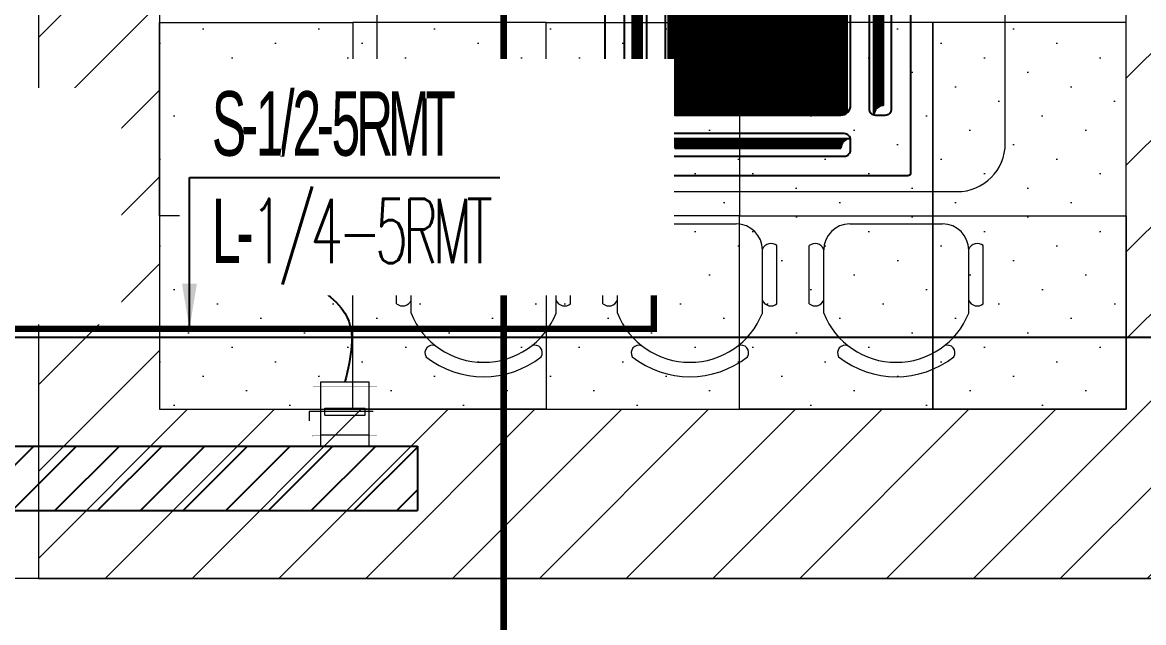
# Model space of a CAD drawing. Header units: millimetres. Extents: x -81374 to 485233, y -39075 to 157313.
# Drawn here: x 52782 to 56261, y 24919 to 26781 of the extents above; entities that cross this region are included whole.
import ezdxf
from ezdxf.enums import TextEntityAlignment as Align

# ---------------------------------------------------------------- set-up
doc = ezdxf.new("R2010")
doc.units = ezdxf.units.MM
for name, color, linetype in [('150 dia butterfly damper', 20, 'Continuous'), ('AC-RA-DIFFUSER', 6, 'Continuous'), ('ceilings', 253, 'Continuous'), ('Hatch 01_UC', 7, 'Continuous'), ('M-HVAC ELLIPTICAL DUCT', 6, 'Continuous'), ('M-HVAC VRV PIPE', 152, 'Continuous'), ('M-HVAC-INSULATION', 8, 'Continuous'), ('M-HVAC-SUPPLY AIR DUCT', 4, 'Continuous'), ('M-HVAC-TEXT', 7, 'Continuous'), ('PCE-HVACTEXT', 7, 'Continuous')]:
    doc.layers.add(name, color=color, linetype=linetype)
doc.layers.add('ceiling', color=7, linetype='Continuous', lineweight=5, true_color=0x560d91)
for name, color, linetype, lineweight in [('DRAIN PIPE', 76, 'Continuous', 30), ('G-IMPT', 8, 'Continuous', 5), ('M HVAC EXHAUST DIFFUSER', 1, 'Continuous', 15), ('M-HVAC-CONTROL DAMPERS', 210, 'Continuous', 15)]:
    doc.layers.add(name, color=color, linetype=linetype, lineweight=lineweight)
doc.styles.add('HVAC TEXT', font='Romans.shx', dxfattribs={"width": 0.8, "height": 100})
doc.styles.add('romans', font='stylu.ttf', dxfattribs={"height": 125})
doc.styles.add('rs', font='romans.shx', dxfattribs={"width": 0.75})
doc.styles.get("Standard").update_dxf_attribs({"font": 'arial.ttf'})
doc.dimstyles.new('GLAZ ALU', dxfattribs={"dimscale": 100, "dimtxt": 2, "dimasz": 1.4, "dimexe": 0.8, "dimexo": 0.8, "dimgap": 0.75, "dimtad": 1, "dimdec": 0, "dimzin": 0, "dimdsep": 46, "dimtxsty": 'rs', "dimcen": 0.09, "dimclrd": 8, "dimclre": 8, "dimclrt": 2, "dimadec": 0, "dimazin": 0, "dimtfac": 1, "dimtdec": 0, "dimtmove": 0, "dimatfit": 3, "dimfxl": 1, "dimtolj": 1, "dimtzin": 0, "dimarcsym": 0})
doc.dimstyles.new('HVAC DIM', dxfattribs={"dimtxt": 100, "dimasz": 200, "dimexe": 50, "dimexo": 50, "dimgap": 50, "dimtad": 1, "dimtoh": 1, "dimdec": 0, "dimzin": 0, "dimdsep": 46, "dimtxsty": 'HVAC TEXT', "dimcen": 50, "dimclrd": 7, "dimclre": 7, "dimclrt": 7, "dimadec": 0, "dimazin": 0, "dimtfac": 1, "dimtdec": 0, "dimtofl": 0, "dimtmove": 0, "dimatfit": 3, "dimfxl": 1, "dimtolj": 1, "dimtzin": 0, "dimarcsym": 0})

# ---------------------------------------------------------------- blocks, each defined once
blk = doc.blocks.new('floor plan 1')
at = {"layer": 'G-IMPT', "color": 8, "ltscale": 500}
for p, q in [((1386.7, -64131.5), (15683, -64131.5)), ((5338.8, -67581.5, 0), (5338.8, -64131.5, 0)), ((4138.8, -65331.5), (2488.8, -65331.5)), ((2338.8, -65481.5), (2338.8, -66231.5)), ((4288.8, -66231.5), (4288.8, -65481.5))]:
    blk.add_line(p, q, dxfattribs=at)
at = {"layer": 'G-IMPT', "color": 8, "ltscale": 500, "extrusion": (7.77156e-16, -0.071419, 0.997446)}
for p, q in [((2452.3, -64954.3, 19.8), (2452.3, -65150.7, 5.8)), ((2902.3, -64954.3, 19.8), (2902.3, -65150.7, 5.8)), ((3092.5, -64954.3, 19.8), (3092.5, -65150.7, 5.8)), ((3542.5, -64954.3, 19.8), (3542.5, -65150.7, 5.8)), ((2407.3, -64983.7, 17.7), (2407.3, -65164.1, 4.8)), ((2947.3, -64983.7, 17.7), (2947.3, -65164.1, 4.8)), ((3047.5, -64983.7, 17.7), (3047.5, -65164.1, 4.8)), ((3587.5, -64983.7, 17.7), (3587.5, -65164.1, 4.8)), ((2821.3, -65231.5), (2533.3, -65231.5)), ((3461.5, -65231.5), (3173.5, -65231.5))]:
    blk.add_line(p, q, dxfattribs=at)
at = {"layer": 'G-IMPT', "color": 8, "ltscale": 500, "extrusion": (8.18789e-16, -0.071419, 0.997446)}
for p, q in [((3732.7, -64954.3, 19.8), (3732.7, -65150.7, 5.8)), ((4182.7, -64954.3, 19.8), (4182.7, -65150.7, 5.8)), ((3687.7, -64983.7, 17.7), (3687.7, -65164.1, 4.8)), ((4227.7, -64983.7, 17.7), (4227.7, -65164.1, 4.8)), ((4101.7, -65231.5), (3813.7, -65231.5))]:
    blk.add_line(p, q, dxfattribs=at)
at = {"layer": 'G-IMPT', "color": 8, "ltscale": 500, "extrusion": (7.77156e-16, -0.071419, 0.997446)}
for centre, radius, start, end in [((2677.3, -64876.3, 4658.8), 287, 51.456, 128.544), ((3317.5, -64876.3, 4658.8), 287, 51.456, 128.544), ((2677.3, -64876.3, 4658.8), 242, 21.6314, 158.3686), ((3317.5, -64876.3, 4658.8), 242, 21.6314, 158.3686), ((2518.7, -64664.1, 4658.8), 23.7, 148.6623, 290.9702), ((2835.7, -64663.8, 4658.8), 23.7, 249.0298, 31.3377), ((3158.9, -64664.1, 4658.8), 23.7, 148.6623, 290.9702), ((3475.9, -64663.8, 4658.8), 23.7, 249.0298, 31.3377), ((2425.8, -64838.3, 4658.8), 28.6, 22.1415, 130.1965), ((2928.8, -64838.3, 4658.8), 28.6, 49.8035, 157.8585), ((3066, -64838.3, 4658.8), 28.6, 22.1415, 130.1965), ((3569, -64838.3, 4658.8), 28.6, 49.8035, 157.8585), ((2425.8, -64975.5, 4658.8), 28.6, 229.8035, 337.8585), ((2533.3, -64983.9, 4658.8), 81, 180, 270), ((2821.3, -64983.9, 4658.8), 81, 270, 360), ((2928.8, -64975.5, 4658.8), 28.6, 202.1415, 310.1965), ((3066, -64975.5, 4658.8), 28.6, 229.8035, 337.8585), ((3173.5, -64983.9, 4658.8), 81, 180, 270), ((3461.5, -64983.9, 4658.8), 81, 270, 360), ((3569, -64975.5, 4658.8), 28.6, 202.1415, 310.1965)]:
    blk.add_arc(centre, radius, start, end, dxfattribs=at)
at = {"layer": 'G-IMPT', "color": 8, "ltscale": 500, "extrusion": (8.18789e-16, -0.071419, 0.997446)}
for centre, radius, start, end in [((3957.7, -64876.3, 4658.8), 287, 51.456, 128.544), ((3957.7, -64876.3, 4658.8), 242, 21.6314, 158.3686), ((3799.1, -64664.1, 4658.8), 23.7, 148.6623, 290.9702), ((4116.1, -64663.8, 4658.8), 23.7, 249.0298, 31.3377), ((3706.2, -64838.3, 4658.8), 28.6, 22.1415, 130.1965), ((4209.2, -64838.3, 4658.8), 28.6, 49.8035, 157.8585), ((3706.2, -64975.5, 4658.8), 28.6, 229.8035, 337.8585), ((3813.7, -64983.9, 4658.8), 81, 180, 270), ((4101.7, -64983.9, 4658.8), 81, 270, 360), ((4209.2, -64975.5, 4658.8), 28.6, 202.1415, 310.1965)]:
    blk.add_arc(centre, radius, start, end, dxfattribs=at)
at = {"layer": 'G-IMPT', "color": 8, "ltscale": 500}
for centre, start, end in [((2488.8, -65481.5), 90, 180), ((4138.8, -65481.5), 0, 90)]:
    blk.add_arc(centre, 150, start, end, dxfattribs=at)
for rotation, p in [(359.9992, (39680.6, -4989.6, 0)), (359.9992, (35886.7, -10139.3, 0)), (270.0008, (28873.3, -20643.5, 0)), (359.9992, (11975.3, -26935.4, 0)), (359.9992, (15267.6, -26935.4, 0)), (359.9992, (26686.3, -26987.7, 0)), (270.0008, (15861.1, -28615, 0)), (89.9992, (23697.8, -33300.6, 0)), (89.9992, (23597.9, -35337.7, 0)), (89.9992, (23597.9, -37388.3, 0)), (359.9992, (13750.4, -37781.5, 0)), (89.9992, (23697.8, -40746.8, 0)), (89.9992, (23597.8, -44302.5, 0)), (89.9992, (23597.8, -46399.1, 0)), (89.9992, (23697.8, -48339.8, 0)), (89.9992, (23697.8, -54280, 0)), (359.9992, (27418.1, -55702.4, 0)), (89.9992, (9671.9, -65856.5, 0)), (359.9992, (4684.1, -67403.4, 0)), (359.9992, (8737.2, -67403.4, 0))]:
    blk.add_attdef('PARTITIONTYPE', text='', height=200, rotation=rotation, dxfattribs=at).set_placement(p, align=Align.MIDDLE_CENTER)
blk = doc.blocks.new('GRID')
at = {"layer": 'ceilings', "lineweight": 5, "transparency": 33554597}
h = blk.add_hatch(dxfattribs=at)
h.set_pattern_fill('DOTS', color=8, scale=80, angle=45)
h.paths.add_polyline_path([(56229.9, 61282.6), (56229.9, 61882.6), (56829.9, 61882.6), (56829.9, 61282.6)])
at = {"layer": 'ceilings', "color": 8, "lineweight": 5}
blk.add_lwpolyline([(56229.9, 61282.6), (56229.9, 61882.6), (56829.9, 61882.6), (56829.9, 61282.6)], close=True, dxfattribs=at)
blk = doc.blocks.new('RAD 150')
at = {"layer": 'M HVAC EXHAUST DIFFUSER', "color": 3}
for points in [[(-25.7, 153.9), (25.7, 153.9), (25.7, 137.2), (60.9, 137.2), (0, 110), (-60.9, 137.2), (-25.7, 137.2)], [(-153.9, -25.7), (-153.9, 25.7), (-137.2, 25.7), (-137.2, 60.9), (-110, 0), (-137.2, -60.9), (-137.2, -25.7)], [(153.9, 25.7), (153.9, -25.7), (137.2, -25.7), (137.2, -60.9), (110, 0), (137.2, 60.9), (137.2, 25.7)], [(25.7, -153.9), (-25.7, -153.9), (-25.7, -137.2), (-60.9, -137.2), (0, -110), (60.9, -137.2), (25.7, -137.2)]]:
    blk.add_lwpolyline(points, close=True, dxfattribs=at)
for radius in [75, 50, 45, 25]:
    blk.add_circle((0, 0), radius, dxfattribs=at)
blk = doc.blocks.new('BD-200')
at = {"layer": 'M-HVAC-CONTROL DAMPERS', "color": 20}
for p, q in [((-50, -50), (100, -50)), ((-50, -250), (-50, -50)), ((100, -250), (100, -50)), ((-37.8, -153.4), (-37.8, -131.9)), ((-37.8, -131.9), (87.8, -131.9)), ((87.8, -153.4), (87.8, -131.9)), ((-86, -142.6), (-86, -171.7)), ((112.8, -142.6), (-86, -142.6)), ((-37.8, -153.4), (87.8, -153.4)), ((100, -215.6), (-50, -215.6))]:
    blk.add_line(p, q, dxfattribs=at)
at = {"layer": 'M-HVAC-CONTROL DAMPERS', "color": 20, "const_width": 0.49}
for points in [[(-74.5, -69.6), (-74.5, -64.7), (124.5, -64.7), (124.5, -69.6)], [(-74.6, -215.6), (-74.6, -220.5), (124.5, -220.6), (124.5, -215.7)]]:
    blk.add_lwpolyline(points, close=True, dxfattribs=at)
blk = doc.blocks.new('DLC - All Capacities')
at = {"color": 62}
for p, q in [((257.5, 385), (-257.9, 385)), ((257.5, 390), (-257.5, 390)), ((286.9, 360), (-286.9, 360)), ((270.9, 365), (-270.9, 365)), ((265.1, 370), (-265.1, 370)), ((261.5, 375), (-261.5, 375)), ((259.2, 380), (-259.2, 380)), ((-360, 286.9), (-360, -286.9)), ((360, -286.9), (360, 286.9)), ((-390, 257.5), (-390, -257.5)), ((-385, 257.5), (-385, -257.9)), ((-380, 259.2), (-380, -259.2)), ((-375, 261.5), (-375, -261.5)), ((-370, 265.1), (-370, -265.1)), ((-365, 270.9), (-365, -270.9)), ((365, -270.9), (365, 270.9)), ((370, -265.1), (370, 265.1)), ((375, -261.5), (375, 261.5)), ((380, -259.2), (380, 259.2)), ((385, -257.5), (385, 257.9)), ((390, -257.5), (390, 257.5)), ((-286.9, -360), (286.9, -360)), ((-270.9, -365), (270.9, -365)), ((-265.1, -370), (265.1, -370)), ((-261.5, -375), (261.5, -375)), ((-259.2, -380), (259.2, -380)), ((-257.5, -385), (257.9, -385)), ((-257.5, -390), (257.5, -390))]:
    blk.add_line(p, q, dxfattribs=at)
at = {"color": 4}
for p, q in [((-277.5, -279.9), (-277.5, 279.9)), ((-274.5, -282.2), (-274.5, 282.2))]:
    blk.add_line(p, q, dxfattribs=at)
for points in [[(-465, -475), (465, -475, 0.414214), (475, -465), (475, 465, 0.414214), (465, 475), (-465, 475, 0.414214), (-475, 465), (-475, -465, 0.414214)], [(-287.5, 395), (-287.5, 365, 0.414214), (-267.5, 345), (267.5, 345, 0.414214), (287.5, 365), (287.5, 395, 0.414214), (267.5, 415), (-267.5, 415, 0.414214)], [(-395, -287.5), (-365, -287.5, 0.414214), (-345, -267.5), (-345, 267.5, 0.414214), (-365, 287.5), (-395, 287.5, 0.414214), (-415, 267.5), (-415, -267.5, 0.414214)], [(-257.5, -287.5), (257.5, -287.5, 0.414214), (287.5, -257.5), (287.5, 257.5, 0.414214), (257.5, 287.5), (-257.5, 287.5, 0.414214), (-287.5, 257.5), (-287.5, -257.5, 0.414214)], [(395, 287.5), (365, 287.5, 0.414214), (345, 267.5), (345, -267.5, 0.414214), (365, -287.5), (395, -287.5, 0.414214), (415, -267.5), (415, 267.5, 0.414214)], [(287.5, -395), (287.5, -365, 0.414214), (267.5, -345), (-267.5, -345, 0.414214), (-287.5, -365), (-287.5, -395, 0.414214), (-267.5, -415), (267.5, -415, 0.414214)]]:
    blk.add_lwpolyline(points, format="xyb", close=True, dxfattribs=at)
for points in [[(-277.5, -279.9), (-277.5, 279.9)], [(-274.5, 282.2), (-274.5, -282.2)], [(-267.5, -285.8), (-267.5, 285.8)], [(-264.5, 286.7), (-264.5, -286.7)], [(262.5, -287.1), (262.5, 287.1)], [(265.5, 286.4), (265.5, -286.4)], [(272.5, -283.5), (272.5, 283.5)], [(275.5, 281.5), (275.5, -281.5)]]:
    blk.add_lwpolyline(points, dxfattribs=at)
for points in [[(-257.5, 287.5), (-254.5, 287.5), (-254.5, -287.5), (-257.5, -287.5)], [(-247.5, 287.5), (-244.5, 287.5), (-244.5, -287.5), (-247.5, -287.5)], [(-237.5, 287.5), (-234.5, 287.5), (-234.5, -287.5), (-237.5, -287.5)], [(-227.5, 287.5), (-224.5, 287.5), (-224.5, -287.5), (-227.5, -287.5)], [(-217.5, 287.5), (-214.5, 287.5), (-214.5, -287.5), (-217.5, -287.5)], [(-207.5, 287.5), (-204.5, 287.5), (-204.5, -287.5), (-207.5, -287.5)], [(-197.5, 287.5), (-194.5, 287.5), (-194.5, -287.5), (-197.5, -287.5)], [(-187.5, 287.5), (-184.5, 287.5), (-184.5, -287.5), (-187.5, -287.5)], [(-177.5, 287.5), (-174.5, 287.5), (-174.5, -287.5), (-177.5, -287.5)], [(-167.5, 287.5), (-164.5, 287.5), (-164.5, -287.5), (-167.5, -287.5)], [(-157.5, 287.5), (-154.5, 287.5), (-154.5, -287.5), (-157.5, -287.5)], [(-147.5, 287.5), (-144.5, 287.5), (-144.5, -287.5), (-147.5, -287.5)], [(-137.5, 287.5), (-134.5, 287.5), (-134.5, -287.5), (-137.5, -287.5)], [(-127.5, 287.5), (-124.5, 287.5), (-124.5, -287.5), (-127.5, -287.5)], [(-117.5, 287.5), (-114.5, 287.5), (-114.5, -287.5), (-117.5, -287.5)], [(-107.5, 287.5), (-104.5, 287.5), (-104.5, -287.5), (-107.5, -287.5)], [(-97.5, 287.5), (-94.5, 287.5), (-94.5, -287.5), (-97.5, -287.5)], [(-87.5, 287.5), (-84.5, 287.5), (-84.5, -287.5), (-87.5, -287.5)], [(-77.5, 287.5), (-74.5, 287.5), (-74.5, -287.5), (-77.5, -287.5)], [(-67.5, 287.5), (-64.5, 287.5), (-64.5, -287.5), (-67.5, -287.5)], [(-57.5, 287.5), (-54.5, 287.5), (-54.5, -287.5), (-57.5, -287.5)], [(-47.5, 287.5), (-44.5, 287.5), (-44.5, -287.5), (-47.5, -287.5)], [(-37.5, 287.5), (-34.5, 287.5), (-34.5, -287.5), (-37.5, -287.5)], [(-27.5, 287.5), (-24.5, 287.5), (-24.5, -287.5), (-27.5, -287.5)], [(-17.5, 287.5), (-14.5, 287.5), (-14.5, -287.5), (-17.5, -287.5)], [(-7.5, 287.5), (-4.5, 287.5), (-4.5, -287.5), (-7.5, -287.5)], [(2.5, 287.5), (5.5, 287.5), (5.5, -287.5), (2.5, -287.5)], [(12.5, 287.5), (15.5, 287.5), (15.5, -287.5), (12.5, -287.5)], [(22.5, 287.5), (25.5, 287.5), (25.5, -287.5), (22.5, -287.5)], [(32.5, 287.5), (35.5, 287.5), (35.5, -287.5), (32.5, -287.5)], [(42.5, 287.5), (45.5, 287.5), (45.5, -287.5), (42.5, -287.5)], [(52.5, 287.5), (55.5, 287.5), (55.5, -287.5), (52.5, -287.5)], [(62.5, 287.5), (65.5, 287.5), (65.5, -287.5), (62.5, -287.5)], [(72.5, 287.5), (75.5, 287.5), (75.5, -287.5), (72.5, -287.5)], [(82.5, 287.5), (85.5, 287.5), (85.5, -287.5), (82.5, -287.5)], [(92.5, 287.5), (95.5, 287.5), (95.5, -287.5), (92.5, -287.5)], [(102.5, 287.5), (105.5, 287.5), (105.5, -287.5), (102.5, -287.5)], [(112.5, 287.5), (115.5, 287.5), (115.5, -287.5), (112.5, -287.5)], [(122.5, 287.5), (125.5, 287.5), (125.5, -287.5), (122.5, -287.5)], [(132.5, 287.5), (135.5, 287.5), (135.5, -287.5), (132.5, -287.5)], [(142.5, 287.5), (145.5, 287.5), (145.5, -287.5), (142.5, -287.5)], [(152.5, 287.5), (155.5, 287.5), (155.5, -287.5), (152.5, -287.5)], [(162.5, 287.5), (165.5, 287.5), (165.5, -287.5), (162.5, -287.5)], [(172.5, 287.5), (175.5, 287.5), (175.5, -287.5), (172.5, -287.5)], [(182.5, 287.5), (185.5, 287.5), (185.5, -287.5), (182.5, -287.5)], [(192.5, 287.5), (195.5, 287.5), (195.5, -287.5), (192.5, -287.5)], [(202.5, 287.5), (205.5, 287.5), (205.5, -287.5), (202.5, -287.5)], [(212.5, 287.5), (215.5, 287.5), (215.5, -287.5), (212.5, -287.5)], [(222.5, 287.5), (225.5, 287.5), (225.5, -287.5), (222.5, -287.5)], [(232.5, 287.5), (235.5, 287.5), (235.5, -287.5), (232.5, -287.5)], [(242.5, 287.5), (245.5, 287.5), (245.5, -287.5), (242.5, -287.5)], [(252.5, 287.5), (255.5, 287.5), (255.5, -287.5), (252.5, -287.5)]]:
    blk.add_lwpolyline(points, close=True, dxfattribs=at)
at = {"color": 62}
for centre, start, end in [((-287.5, 390), 271.213, 0.0128), ((287.5, 390), 179.9872, 268.787), ((-390, 287.5), 269.9872, 358.787), ((390, 287.5), 181.213, 270.0128), ((-390, -287.5), 1.213, 90.0128), ((390, -287.5), 89.9872, 178.787), ((-287.5, -390), 359.9872, 88.787), ((287.5, -390), 91.213, 180.0128)]:
    blk.add_arc(centre, 30, start, end, dxfattribs=at)

msp = doc.modelspace()

# ---------------------------------------------------------------- hatches: boundary and pattern name
at = {"layer": 'Hatch 01_UC', "linetype": 'Continuous', "lineweight": 0, "transparency": 33554597}
h = msp.add_hatch(dxfattribs=at)
h.set_pattern_fill('ANSI31', color=8, scale=60, angle=180)
h.set_pattern_definition([(225, (86411.17, 41994.27), (134.7038, -134.7038), [])])
h.paths.add_polyline_path([(56582.5, 28506.1), (52832, 28506.1), (52832, 25056.1), (56582.5, 25056.1)])
h.paths.add_polyline_path([(56207.3, 27981.1), (53207.3, 27981.1), (53207.3, 25581.1), (56207.3, 25581.1)], flags=16)
at = {"layer": 'M-HVAC-INSULATION'}
h = msp.add_hatch(dxfattribs=at)
h.set_pattern_fill('ANSI31', color=256, scale=750, angle=360, style=0)
h.set_pattern_definition([(45, (497008.21, -83079.44), (-66.29126, 66.29126), [])])
h.paths.add_polyline_path([(50371.6, 25266.5), (50371.6, 25466.5), (54007.6, 25466.5), (54007.6, 25266.5)])

# ---------------------------------------------------------------- linework, layer by layer
at = {"layer": 'ceiling', "color": 8, "linetype": 'Continuous'}
for points in [[(56582.5, 28506.1), (52832, 28506.1), (52832, 25056.1), (56582.5, 25056.1)], [(56207.3, 27981.1), (53207.3, 27981.1), (53207.3, 25581.1), (56207.3, 25581.1)]]:
    msp.add_lwpolyline(points, close=True, dxfattribs=at)
at = {"layer": 'DRAIN PIPE', "color": 76, "linetype": 'Continuous', "elevation": 0}
msp.add_lwpolyline([(54275.4, 24174.9, 20, 20, 0), (54275.4, 28279.6, 20, 20, 0), (53268.5, 28279.6, 20, 20, 0), (53268.5, 29263, 20, 20, 0), (53354.5, 29263, 0, 0, 0)], format="xyseb", dxfattribs=at)
at = {"layer": 'DRAIN PIPE', "color": 76, "linetype": 'Continuous', "const_width": 20, "elevation": 0}
msp.add_lwpolyline([(54275.4, 26001.8), (54668.4, 26001.8), (54668.4, 26306.1)], dxfattribs=at)
at = {"layer": 'M-HVAC VRV PIPE', "linetype": 'Continuous', "const_width": 20}
msp.add_lwpolyline([(50806.9, 25830.3), (54741.7, 25830.3), (54741.7, 26306.1)], dxfattribs=at)
at = {"layer": 'M-HVAC-SUPPLY AIR DUCT', "linetype": 'Continuous'}
for p, q in [((50221.6, 25466.5, 0), (54007.6, 25466.5, 0)), ((54007.6, 25466.5, 0), (54007.6, 25266.5, 0)), ((50371.6, 25266.5, 0), (54007.6, 25266.5, 0))]:
    msp.add_line(p, q, dxfattribs=at)
msp.add_spline([(53507.3, 26481.1), (53781.1, 26355.8), (53532.2, 26112.4), (53783.4, 25877.6), (53783, 25666.4, 0)], degree=3, dxfattribs=at)

# ---------------------------------------------------------------- block references
at = {"linetype": 'Continuous', "rotation": 180}
msp.add_blockref('floor plan 1', (58170.8, -39075.4), dxfattribs=at)
at = {"layer": '150 dia butterfly damper', "rotation": 359.9999999999999}
msp.add_blockref('BD-200', (53758, 25716.4, 0), dxfattribs=at)
at = {"layer": 'AC-RA-DIFFUSER', "rotation": 360}
msp.add_blockref('DLC - All Capacities', (55064.3, 26781.1), dxfattribs=at)
msp.add_blockref('DLC - All Capacities', (55064.3, 26781.1), dxfattribs=at)
at = {"layer": 'ceilings'}
for p, rotation in [((115089.9, -30048.7), 89.99999999999999), ((116289.9, -30048.7), 89.99999999999999), ((-7475.4, 82411), 270), ((-6275.4, 82411), 270), ((-5675.4, 82411), 270)]:
    msp.add_blockref('GRID', p, dxfattribs=dict(at, rotation=rotation))
at = {"layer": 'ceilings', "xscale": -1}
for p, rotation in [((-7475.4, -30048.7), 269.9999999999999), ((-6275.4, -30048.7), 269.9999999999999), ((-5675.4, -30048.7), 269.9999999999999), ((115089.9, 82411), 89.99999999999987), ((116289.9, 82411), 89.99999999999987)]:
    msp.add_blockref('GRID', p, dxfattribs=dict(at, rotation=rotation))
at = {"layer": 'M HVAC EXHAUST DIFFUSER', "xscale": 1.001068918707225, "yscale": 1.001068918707225, "zscale": 1.001068918707225, "rotation": 135.1241973127501}
msp.add_blockref('RAD 150', (53507.3, 26481.1), dxfattribs=at)

# ---------------------------------------------------------------- leaders
at = {"layer": 'M-HVAC ELLIPTICAL DUCT', "linetype": 'Continuous'}
msp.add_leader([(51386.8, 26306.3, 0), (51386.8, 25804.3, 0), (57012.8, 25804.3, 0)], dimstyle='HVAC DIM', dxfattribs=at)

# ---------------------------------------------------------------- next in the draw order: texts
at = {"layer": 'M-HVAC-TEXT', "char_height": 200, "width": 1334.442, "attachment_point": 7, "style": 'romans', "bg_fill": 2}
for s, insert in [('\\pxql;{\\fStylus BT|b0|i0|c0|p34;\\W0.6;\\T0.75;\\C150;S-1/2-5RMT\\P\\pt1;L-\\Fromans.shx|c1;1/4-5RMT}', (53369.7, 25967.6)), ('\\pxql;{\\W0.6;\\T0.75;\\C150;S-1/2-1RMT\\P\\pt1;L-\\Fromans.shx|c1;1/4-1RMT}', (51654.4, 25877.9))]:
    msp.add_mtext(s, dxfattribs=dict(at, insert=insert))

# ---------------------------------------------------------------- next in the draw order: leaders
at = {"layer": 'PCE-HVACTEXT', "ltscale": 0.25}
msp.add_leader([(53300.4, 25830.3), (53300.4, 26299.8), (54264, 26299.8)], dimstyle='GLAZ ALU', override={"dimtad": 0, "dimclrd": 7, "dimclrt": 256, "dimfxl": 100, "dimfxlon": 1, "dimtfill": 1, "dimarcsym": 1}, dxfattribs=at)

doc.saveas('drawing.dxf')
